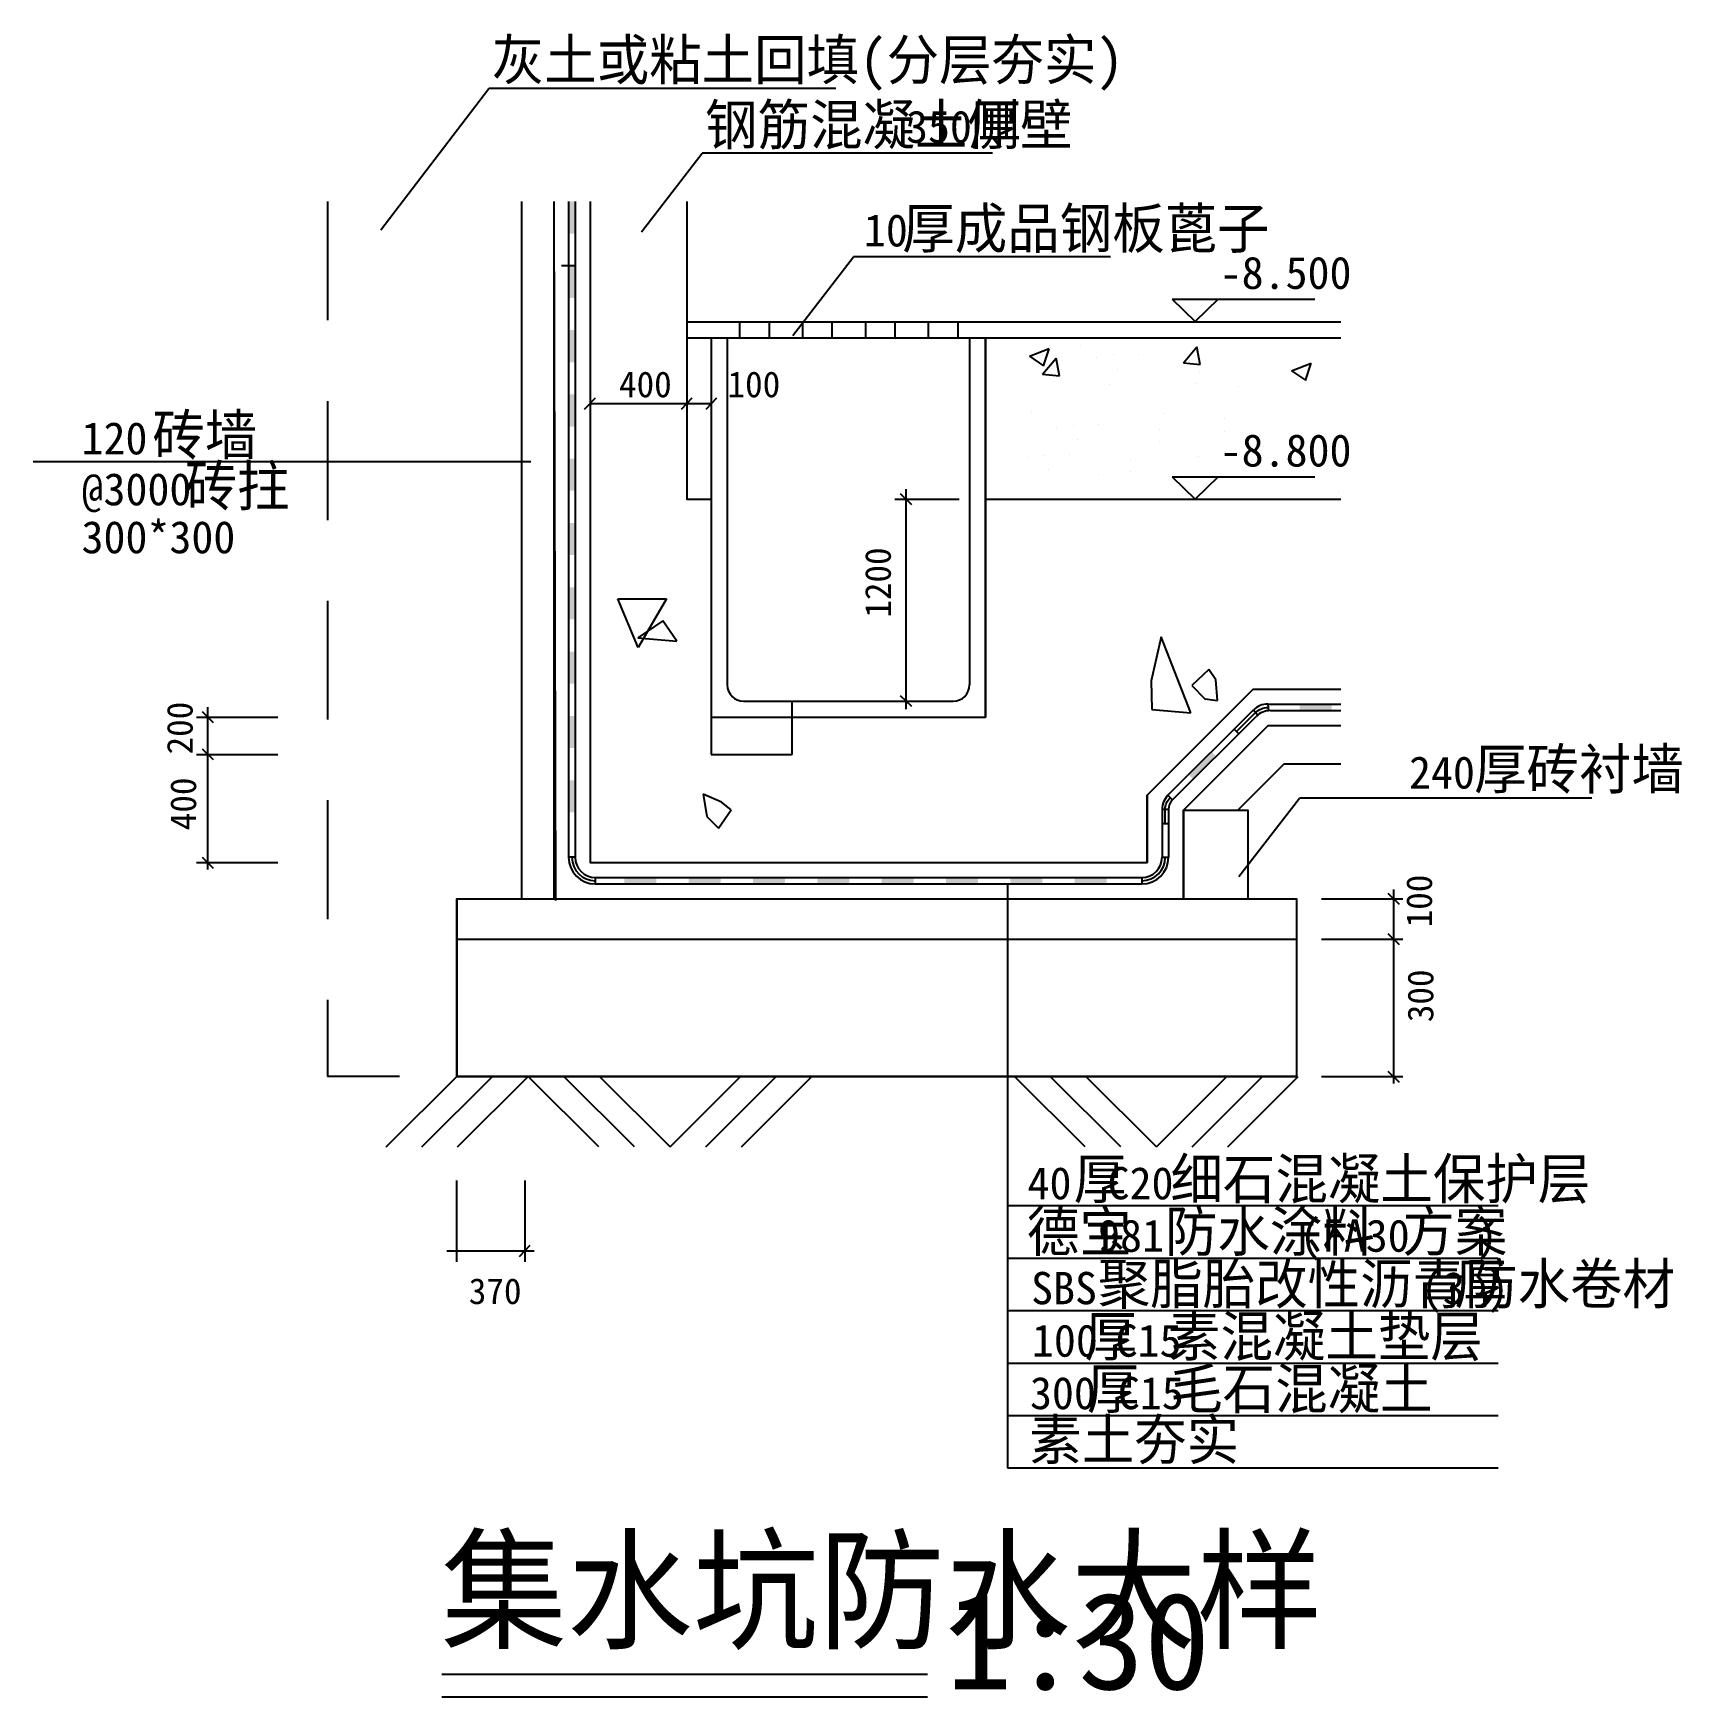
# Model space of a CAD drawing. Header units: metres. Extents: x 3326569 to 3346988, y 2250741 to 2271349.
import ezdxf

# ---------------------------------------------------------------- set-up
doc = ezdxf.new("R2010")
doc.units = ezdxf.units.M

msp = doc.modelspace()

# ---------------------------------------------------------------- linework, layer by layer
for p, q in [((3330872.4, 2268913.91), (3332210.77, 2270666.2)), ((3336510.67, 2270666.2), (3332210.77, 2270666.2)), ((3334102.1, 2268888.28), (3334853.12, 2269861.71)), ((3338450.01, 2269861.71), (3334853.12, 2269861.71)), ((3330215.5, 2269265.8), (3330215.5, 2267793.3)), ((3332615.5, 2269265.8), (3332615.5, 2260625.36)), ((3333015.5, 2269265.8), (3333015.5, 2260625.36)), ((3333200.5, 2269265.8), (3333200.5, 2261140.36)), ((3333280.5, 2269265.8), (3333280.5, 2261140.36)), ((3333465.5, 2269265.8), (3333465.5, 2261075.36)), ((3334665.5, 2269265.8), (3334665.5, 2265575.36)), ((3333280.5, 2268469.05), (3333111.72, 2268469.05)), ((3335979.52, 2267604.58), (3336730.54, 2268578.02)), ((3339913.87, 2268578.02), (3336730.54, 2268578.02)), ((3340676.64, 2268055.24), (3340961.56, 2267777.29)), ((3340676.64, 2268055.24), (3342444.54, 2268055.24)), ((3341246.48, 2268055.24), (3340961.56, 2267777.29)), ((3334665.5, 2267775.36), (3342764.09, 2267775.36)), ((3335316.49, 2267775.36), (3335316.49, 2267575.36)), ((3335682.52, 2267775.36), (3335682.52, 2267575.36)), ((3336096.01, 2267775.36), (3336096.01, 2267575.36)), ((3336462.03, 2267775.36), (3336462.03, 2267575.36)), ((3336875.52, 2267775.36), (3336875.52, 2267575.36)), ((3337241.54, 2267775.36), (3337241.54, 2267575.36)), ((3337655.03, 2267775.36), (3337655.03, 2267575.36)), ((3338021.05, 2267775.36), (3338021.05, 2267575.36)), ((3334665.5, 2267575.36), (3342764.09, 2267575.36)), ((3334965.5, 2267575.36), (3334965.5, 2262875.36)), ((3335165.5, 2267575.36), (3335165.5, 2263275.36)), ((3338165.5, 2267575.36), (3338165.5, 2263275.36)), ((3338365.5, 2267575.36), (3338365.5, 2262875.36)), ((3338907.79, 2267347.64), (3339152.85, 2267441.71)), ((3339082.06, 2267230.08), (3339153.02, 2267441.58)), ((3339546.88, 2267476.18), (3339546.88, 2267476.18)), ((3340814.78, 2267264.99), (3340983.52, 2267466.08)), ((3341024.16, 2267246.56), (3340983.69, 2267465.95)), ((3338907.79, 2267347.64), (3339081.88, 2267230.21)), ((3339071.86, 2267124.11), (3339240.59, 2267325.2)), ((3339281.23, 2267105.68), (3339240.76, 2267325.07)), ((3339742.19, 2267328.37), (3339742.19, 2267328.37)), ((3339955.36, 2267363.81), (3339955.36, 2267363.81)), ((3340260.37, 2267374.81), (3340260.37, 2267374.81)), ((3340814.78, 2267264.99), (3341023.99, 2267246.69)), ((3341015.59, 2267314.61), (3341015.59, 2267314.61)), ((3342153.26, 2267166.83), (3342398.32, 2267260.9)), ((3342327.53, 2267049.27), (3342398.5, 2267260.77)), ((3339071.86, 2267124.11), (3339281.06, 2267105.81)), ((3340005.12, 2267180.26), (3340005.12, 2267180.26)), ((3341016.36, 2267156.79), (3341016.36, 2267156.79)), ((3342153.26, 2267166.83), (3342327.35, 2267049.4)), ((3339901.53, 2267003.4), (3339901.53, 2267003.4)), ((3340971.78, 2267004.09), (3340971.78, 2267004.09)), ((3341503.84, 2266976.75), (3341503.84, 2266976.75)), ((3330215.5, 2266793.3), (3330215.5, 2265318.9)), ((3334965.5, 2266758.41), (3333465.5, 2266758.41)), ((3338930.63, 2266653.72), (3338930.63, 2266653.72)), ((3340566.96, 2266633.67), (3340566.96, 2266633.67)), ((3339241.4, 2266459.15), (3339241.4, 2266459.15)), ((3339454.57, 2266494.59), (3339454.57, 2266494.59)), ((3339759.58, 2266505.59), (3339759.58, 2266505.59)), ((3340514.8, 2266445.39), (3340514.8, 2266445.39)), ((3341322.18, 2266573.46), (3341322.18, 2266573.46)), ((3341322.95, 2266415.65), (3341322.95, 2266415.65)), ((3339504.33, 2266311.05), (3339504.33, 2266311.05)), ((3340515.57, 2266287.58), (3340515.57, 2266287.58)), ((3341810.43, 2266235.6), (3341810.43, 2266235.6)), ((3326568.96, 2266041.95), (3332733.66, 2266041.95)), ((3338882.56, 2266087.75), (3338882.56, 2266087.75)), ((3339095.74, 2266123.19), (3339095.74, 2266123.19)), ((3339400.74, 2266134.19), (3339400.74, 2266134.19)), ((3340155.96, 2266073.99), (3340155.96, 2266073.99)), ((3341003.05, 2266107.53), (3341003.05, 2266107.53)), ((3339145.49, 2265939.64), (3339145.49, 2265939.64)), ((3339769.28, 2265885.24), (3339769.28, 2265885.24)), ((3340156.73, 2265916.17), (3340156.73, 2265916.17)), ((3340676.64, 2265855.24), (3340961.56, 2265577.29)), ((3340676.64, 2265855.24), (3342444.54, 2265855.24)), ((3341246.48, 2265855.24), (3340961.56, 2265577.29)), ((3337375.52, 2265700.19), (3337375.52, 2262977.34)), ((3342732.84, 2265659.58), (3342732.84, 2265659.58)), ((3334665.5, 2265575.36), (3334965.5, 2265575.36)), ((3337240.4, 2265575.36), (3338037.75, 2265575.36)), ((3338365.5, 2265575.36), (3342764.09, 2265575.36)), ((3330215.5, 2264318.9), (3330215.5, 2262846.4)), ((3334061.62, 2263739.91), (3333808.79, 2264342.41)), ((3333808.79, 2264342.41), (3334411.69, 2264342.41)), ((3334411.69, 2264342.41), (3334061.62, 2263739.91)), ((3334367.51, 2264071.37), (3334056.33, 2263857.58)), ((3334542.54, 2263818.71), (3334367.51, 2264071.37)), ((3334056.33, 2263857.58), (3334542.54, 2263818.71)), ((3340540.62, 2263870.73), (3340417.12, 2263325.36)), ((3340907.55, 2262931.9), (3340540.62, 2263870.73)), ((3340417.12, 2263325.36), (3340424.35, 2262972.46)), ((3341131.29, 2263466.92), (3340918.41, 2263268.36)), ((3341216.45, 2263339.27), (3341131.29, 2263466.92)), ((3341237.74, 2263083.98), (3341216.45, 2263339.27)), ((3340365.5, 2261912.17), (3341680.7, 2263223.28)), ((3340918.41, 2263268.36), (3341081.21, 2263105.56)), ((3341680.7, 2263223.28), (3342764.09, 2263223.28)), ((3328727.35, 2263000.19), (3328727.35, 2260987.74)), ((3335365.5, 2263075.36), (3337965.5, 2263075.36)), ((3335967.63, 2262414.2), (3335967.63, 2263075.36)), ((3340424.35, 2262972.46), (3340907.55, 2262931.9)), ((3340624, 2261908.64), (3341683.99, 2262965.33)), ((3341081.21, 2263105.56), (3341237.74, 2263083.98)), ((3341683.99, 2262965.33), (3341735.58, 2262902.05)), ((3341860.49, 2263038.28), (3341868.63, 2262957.04)), ((3341860.49, 2263038.28), (3342764.09, 2263038.28)), ((3341893.55, 2262958.28), (3342764.09, 2262958.28)), ((3328592.23, 2262875.36), (3329597.94, 2262875.36)), ((3334965.5, 2262875.36), (3338365.5, 2262875.36)), ((3334965.5, 2262875.36), (3334965.5, 2262414.2)), ((3340680.48, 2261851.98), (3341717.05, 2262885.33)), ((3340815.5, 2261725.36), (3341866.69, 2262773.28)), ((3341446.22, 2262728.3), (3341502.7, 2262671.65)), ((3341866.69, 2262773.28), (3342764.09, 2262773.28)), ((3328592.23, 2262414.2), (3329597.94, 2262414.2)), ((3334965.5, 2262414.2), (3335967.63, 2262414.2)), ((3341488.78, 2261725.36), (3342063.15, 2262297.94)), ((3342063.15, 2262297.94), (3342764.09, 2262297.94)), ((3335092.65, 2261823.63), (3334865.67, 2261922.86)), ((3334865.67, 2261922.86), (3334912.96, 2261644.06)), ((3340365.5, 2261912.17), (3340365.5, 2261075.36)), ((3340624, 2261908.64), (3340680.48, 2261851.98)), ((3341503.66, 2260901.21), (3342254.69, 2261874.65)), ((3345874.08, 2261874.65), (3342254.69, 2261874.65)), ((3330215.5, 2261846.4), (3330215.5, 2260373.91)), ((3335056.63, 2261500.4), (3335215.59, 2261729.12)), ((3335215.59, 2261729.12), (3335092.65, 2261823.63)), ((3340630.5, 2261731.59), (3340550.5, 2261731.59)), ((3340550.5, 2261731.59), (3340550.5, 2261140.36)), ((3340630.5, 2261731.59), (3340630.5, 2261140.36)), ((3340815.5, 2261725.36), (3341615.5, 2261725.36)), ((3340815.5, 2261725.36), (3340815.5, 2260625.36)), ((3341615.5, 2261725.36), (3341615.5, 2260625.36)), ((3334912.96, 2261644.06), (3335056.63, 2261500.4)), ((3340550.5, 2261559.73), (3340630.5, 2261559.73)), ((3328592.23, 2261075.36), (3329597.94, 2261075.36)), ((3333280.5, 2261140.36), (3333200.5, 2261140.36)), ((3333465.5, 2261075.36), (3340365.5, 2261075.36)), ((3340550.5, 2261140.36), (3340630.5, 2261140.36)), ((3333530.5, 2260890.36), (3340300.5, 2260890.36)), ((3333530.5, 2260890.36), (3333530.5, 2260810.36)), ((3340300.5, 2260890.36), (3340300.5, 2260810.36)), ((3333530.5, 2260810.36), (3340300.5, 2260810.36)), ((3338637.87, 2260810.36), (3338637.87, 2253575.19)), ((3343416.87, 2260740.19), (3343416.87, 2258337.74)), ((3331815.5, 2260625.36), (3342215.5, 2260625.36)), ((3331815.5, 2260625.36), (3331815.5, 2258425.36)), ((3342215.5, 2260625.36), (3342215.5, 2258425.36)), ((3342527.52, 2260625.36), (3343533.23, 2260625.36)), ((3331815.5, 2260125.36), (3342215.5, 2260125.36)), ((3342527.52, 2260125.36), (3343533.23, 2260125.36)), ((3330215.5, 2259373.91), (3330215.5, 2258425.36)), ((3331105.57, 2258425.36), (3330215.5, 2258425.36)), ((3330941.42, 2257554.01), (3331815.5, 2258425.36)), ((3331383.13, 2257554.01), (3332257.21, 2258425.36)), ((3331815.5, 2258425.36), (3342215.5, 2258425.36)), ((3331824.84, 2257554.01), (3332698.92, 2258425.36)), ((3333572.99, 2257554.01), (3332698.92, 2258425.36)), ((3334014.7, 2257554.01), (3333140.62, 2258425.36)), ((3334456.41, 2257554.01), (3333582.33, 2258425.36)), ((3334456.41, 2257554.01), (3335330.48, 2258425.36)), ((3334898.11, 2257554.01), (3335772.19, 2258425.36)), ((3335339.82, 2257554.01), (3336213.9, 2258425.36)), ((3339596.97, 2257554.01), (3338722.89, 2258425.36)), ((3340038.67, 2257554.01), (3339164.6, 2258425.36)), ((3340480.38, 2257554.01), (3339606.31, 2258425.36)), ((3340480.38, 2257554.01), (3341354.46, 2258425.36)), ((3340922.09, 2257554.01), (3341796.17, 2258425.36)), ((3341363.8, 2257554.01), (3342237.87, 2258425.36)), ((3342527.52, 2258425.36), (3343533.23, 2258425.36)), ((3331815.5, 2256129.07), (3331815.5, 2257134.78)), ((3332661.67, 2256129.07), (3332661.67, 2257134.78)), ((3338637.87, 2256825.19), (3344712.65, 2256825.19)), ((3331690.67, 2256264.19), (3332771.83, 2256264.19)), ((3338637.87, 2256175.19), (3344712.65, 2256175.19)), ((3338637.87, 2255525.19), (3344712.65, 2255525.19)), ((3338637.87, 2254875.19), (3344712.65, 2254875.19)), ((3338637.87, 2254225.19), (3344712.65, 2254225.19)), ((3338637.87, 2253575.19), (3344712.65, 2253575.19))]:
    msp.add_line(p, q)
for points in [[(3332615.5, 2269265.8), (3332615.5, 2260625.36)], [(3333015.5, 2269265.8), (3333037.18, 2260605.46)], [(3333465.5, 2269265.8), (3333465.5, 2261075.36), (3340365.5, 2261075.36), (3340365.5, 2261912.17), (3341680.7, 2263223.28), (3342764.09, 2263223.28)], [(3334665.5, 2269265.8), (3334665.5, 2265575.36), (3334965.5, 2265575.36)], [(3334665.5, 2267575.36), (3334965.5, 2267575.36), (3334965.5, 2262875.36), (3338365.5, 2262875.36), (3338365.5, 2267575.36), (3342764.09, 2267575.36)], [(3333398.43, 2266694.04), (3333532.57, 2266833.64)], [(3334596.76, 2266694.04), (3334730.9, 2266833.64)], [(3334903.65, 2266694.04), (3335037.79, 2266833.64)], [(3337307.49, 2265645.5), (3337447.09, 2265511.36)], [(3337307.49, 2263145.5), (3337447.09, 2263011.36)], [(3328659.32, 2262945.5), (3328798.92, 2262811.36)], [(3340815.5, 2260625.36), (3340815.5, 2261725.36), (3341866.69, 2262773.28), (3342764.09, 2262773.28)], [(3328659.32, 2262484.34), (3328798.92, 2262350.2)], [(3341488.78, 2261725.36), (3342063.15, 2262297.94), (3342764.09, 2262297.94)], [(3340815.5, 2261725.36), (3341615.5, 2261725.36), (3341615.5, 2260625.36)], [(3328659.32, 2261140.73), (3328798.92, 2261006.59)], [(3343348.84, 2260695.5), (3343488.44, 2260561.36)], [(3331815.5, 2260125.36), (3342215.5, 2260125.36)], [(3343348.84, 2260195.5), (3343488.44, 2260061.36)], [(3343348.84, 2258490.73), (3343488.44, 2258356.59)], [(3332591.54, 2256196.16), (3332725.68, 2256335.76)], [(3331629.15, 2251022.52), (3337643.91, 2251022.52)], [(3331629.15, 2250741.41), (3337643.91, 2250741.41)]]:
    msp.add_lwpolyline(points)
for points in [[(3341474.46, 2262699.98), (3341709.79, 2262933.69, -0.2), (3341864.56, 2262997.66, -0.8)], [(3340590.5, 2261559.73), (3340590.5, 2261731.59, -0.2), (3340652.24, 2261880.31, -2.41)], [(3333240.5, 2261140.36, 0.41), (3333530.5, 2260850.36)], [(3340300.5, 2260850.36, 0.41), (3340590.5, 2261140.36, -1)]]:
    msp.add_lwpolyline(points, format="xyb")
msp.add_lwpolyline([(3331815.5, 2258425.36), (3331815.5, 2260625.36), (3342215.5, 2260625.36), (3342215.5, 2258425.36)], close=True)
for centre, radius, start, end in [((3335365.5, 2263275.36), 200, 180, 270), ((3337965.5, 2263275.36), 200, 270, 0), ((3341860.49, 2262788.28), 250, 90, 134.91), ((3341893.55, 2262708.28), 250, 90, 134.91), ((3340800.5, 2261731.59), 250, 134.91, 180), ((3340800.5, 2261731.59), 170, 134.91, 180), ((3333530.5, 2261140.36), 330, 180, 270), ((3333530.5, 2261140.36), 250, 180, 270), ((3340300.5, 2261140.36), 330, 270, 0), ((3340300.5, 2261140.36), 250, 270, 0)]:
    msp.add_arc(centre, radius, start, end)
for points in [[(3333200.5, 2269265.8), (3333280.5, 2269265.8), (3333196.11, 2268867.42), (3333280.5, 2268867.42)], [(3333200.5, 2268469.05), (3333280.5, 2268469.05), (3333196.11, 2268070.68), (3333280.5, 2268070.68)], [(3333200.5, 2267672.3), (3333280.5, 2267672.3), (3333196.11, 2267273.93), (3333280.5, 2267273.93)], [(3333200.5, 2266875.55), (3333280.5, 2266875.55), (3333196.11, 2266477.18), (3333280.5, 2266477.18)], [(3333200.5, 2266078.8), (3333280.5, 2266078.8), (3333196.11, 2265680.43), (3333280.5, 2265680.43)], [(3333200.5, 2265282.05), (3333280.5, 2265282.05), (3333196.11, 2264883.68), (3333280.5, 2264883.68)], [(3333200.5, 2264485.3), (3333280.5, 2264485.3), (3333196.11, 2264086.93), (3333280.5, 2264086.93)], [(3333200.5, 2263688.56), (3333280.5, 2263688.56), (3333196.11, 2263290.18), (3333280.5, 2263290.18)], [(3342253.58, 2262962.67), (3342253.58, 2263042.67), (3342651.96, 2262958.28), (3342651.96, 2263042.67)], [(3333200.5, 2262891.81), (3333280.5, 2262891.81), (3333196.11, 2262493.43), (3333280.5, 2262493.43)], [(3341164.09, 2262447.05), (3341220.57, 2262390.39), (3340881.96, 2262165.8), (3340938.44, 2262109.14)], [(3333200.5, 2262095.06), (3333280.5, 2262095.06), (3333196.11, 2261696.68), (3333280.5, 2261696.68)], [(3333890.24, 2260812.56), (3333890.24, 2260892.56), (3334288.62, 2260808.17), (3334288.62, 2260892.56)], [(3334686.99, 2260812.56), (3334686.99, 2260892.56), (3335085.37, 2260808.17), (3335085.37, 2260892.56)], [(3335483.74, 2260812.56), (3335483.74, 2260892.56), (3335882.12, 2260808.17), (3335882.12, 2260892.56)], [(3336280.49, 2260812.56), (3336280.49, 2260892.56), (3336678.87, 2260808.17), (3336678.87, 2260892.56)], [(3337077.24, 2260812.56), (3337077.24, 2260892.56), (3337475.62, 2260808.17), (3337475.62, 2260892.56)], [(3337873.99, 2260812.56), (3337873.99, 2260892.56), (3338272.36, 2260810.36), (3338272.36, 2260892.56)], [(3338670.74, 2260812.56), (3338670.74, 2260892.56), (3339069.11, 2260808.17), (3339069.11, 2260892.56)], [(3339467.49, 2260812.56), (3339467.49, 2260892.56), (3339865.86, 2260810.36), (3339865.86, 2260890.36)]]:
    msp.add_solid(points)

# ---------------------------------------------------------------- texts
for s, height, p in [('灰土或粘土回填(分层夯实)', 500, (3332248.39, 2270771.21)), ('钢筋混凝土侧壁', 500, (3334890.74, 2269966.72)), ('350', 400, (3337379.31, 2269991.47)), ('厚', 500, (3338157.82, 2269966.72)), ('10', 400, (3336858.12, 2268707.78)), ('厚成品钢板蓖子', 500, (3337333.36, 2268683.02)), ('8.500', 400, (3341536.91, 2268181.64)), ('-', 400, (3341267.21, 2268176.63)), ('400', 320, (3333824.26, 2266839.71)), ('100', 320, (3335168.62, 2266839.71)), ('砖墙', 500, (3328044.29, 2266124.61)), ('120', 400, (3327166.72, 2266131.75)), ('8.800', 400, (3341536.91, 2265981.64)), ('砖拄', 500, (3328446.42, 2265493.81)), ('-', 400, (3341267.21, 2265976.63)), ('@3000', 400, (3327166.72, 2265500.94)), ('300*300', 400, (3327166.72, 2264906.88)), ('厚砖衬墙', 500, (3344415.31, 2261985.03)), ('240', 400, (3343610.41, 2261992.16)), ('厚', 500, (3339456.63, 2256907.85)), ('细石混凝土保护层', 500, (3340655.41, 2256907.85)), ('40', 400, (3338884.41, 2256903.56)), ('C20', 400, (3339876.48, 2256903.56)), ('德宝', 500, (3338877.21, 2256257.85)), ('防水涂料', 500, (3340586.04, 2256257.85)), ('方案', 500, (3343527.2, 2256257.85)), ('981', 400, (3339758.64, 2256253.56)), ('(FA30   )', 400, (3342257.58, 2256253.56)), ('聚脂胎改性沥青防水卷材', 500, (3339754.59, 2255607.85)), ('厚', 500, (3344174.6, 2255607.85)), ('370', 320, (3331963.5, 2255605.82)), ('SBS', 400, (3338928.5, 2255603.56)), ('(3 )', 400, (3343757.31, 2255603.56)), ('厚', 500, (3339591.64, 2254957.85)), ('素混凝土垫层', 500, (3340624.2, 2254957.85)), ('100', 400, (3338939.53, 2254953.56)), ('C15', 400, (3339975.86, 2254953.56)), ('毛石混凝土', 500, (3340651.86, 2254307.85)), ('300', 400, (3338915.11, 2254303.56)), ('厚', 500, (3339619.3, 2254307.85)), ('C15', 400, (3340003.52, 2254303.56)), ('素土夯实', 500, (3338906.56, 2253675.71)), ('集水坑防水大样', 1200, (3331618.9, 2251461.42)), ('1:30', 1200, (3337880.49, 2250833.15))]:
    msp.add_text(s, height=height).set_placement(p)
for s, p in [('1200', (3337191.44, 2264108.63)), ('200', (3328543.27, 2262414.8)), ('400', (3328586.25, 2261475.85)), ('100', (3343895.32, 2260272.7)), ('300', (3343911.24, 2259097.94))]:
    msp.add_text(s, height=320, rotation=90).set_placement(p)

doc.saveas('drawing.dxf')
